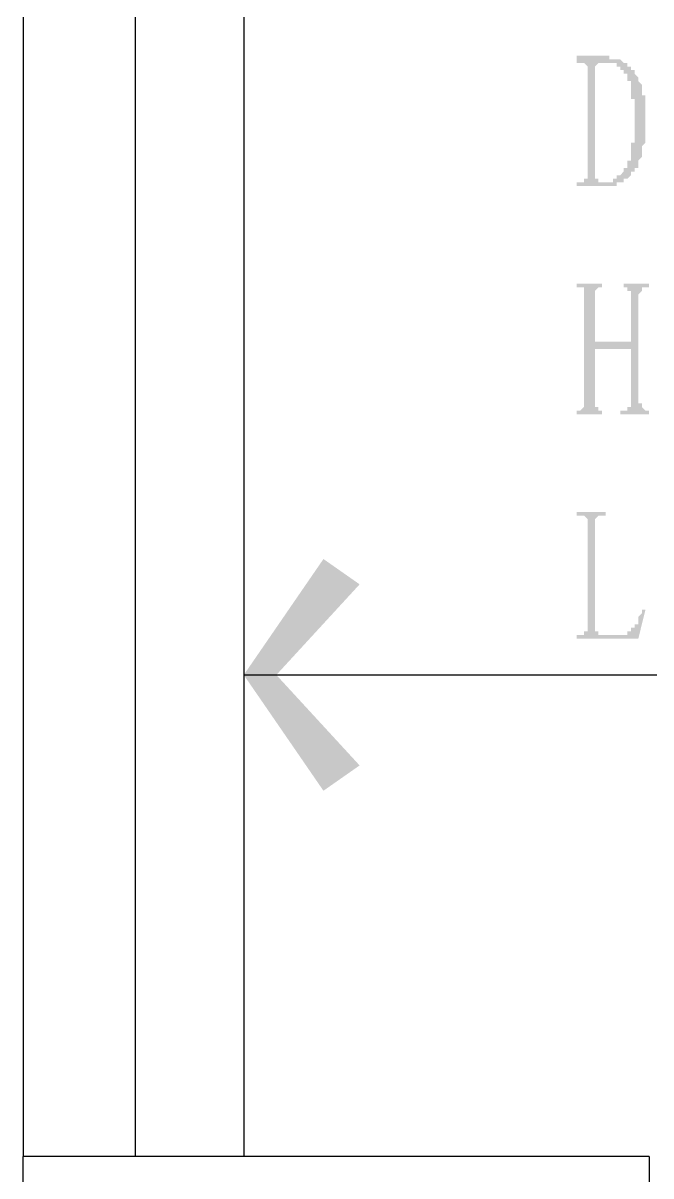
# Model space of a CAD drawing. Header units: inches. Extents: x 11 to 286, y 6 to 196.
# Drawn here: x 65.67 to 73.02, y 60.37 to 73.84 of the extents above; entities that cross this region are included whole.
import ezdxf

# ---------------------------------------------------------------- set-up
doc = ezdxf.new("R2010")
doc.units = ezdxf.units.IN
doc.header["$MEASUREMENT"] = 0
doc.layers.add('PDF_几何图形', color=7, linetype='Continuous')
doc.layers.add('PDF_实体填充', color=7, linetype='Continuous', true_color=0xffffff)

msp = doc.modelspace()

# ---------------------------------------------------------------- hatches: boundary and pattern name
at = {"layer": 'PDF_实体填充', "transparency": 33554559}
h = msp.add_hatch(color=7, dxfattribs=at)
h.paths.add_polyline_path([(72.827, 72.7), (72.827, 72.743), (72.827, 72.743), (72.827, 72.785), (72.827, 72.827), (72.827, 72.827), (72.827, 72.87), (72.827, 72.912), (72.827, 72.912), (72.827, 72.954), (72.785, 72.954), (72.785, 72.997), (72.785, 72.997), (72.785, 73.039), (72.785, 73.039), (72.785, 73.081), (72.785, 73.081), (72.785, 73.124), (72.785, 73.124), (72.785, 73.166), (72.743, 73.166), (72.743, 73.166), (72.743, 73.208), (72.743, 73.208), (72.743, 73.208), (72.743, 73.251), (72.7, 73.251), (72.7, 73.293), (72.7, 73.293), (72.658, 73.293), (72.658, 73.335), (72.658, 73.335), (72.658, 73.335), (72.616, 73.335), (72.616, 73.378), (72.573, 73.378), (72.573, 73.378), (72.573, 73.378), (72.531, 73.378), (72.531, 73.378), (72.489, 73.378), (72.489, 73.378), (72.489, 73.378), (72.446, 73.378), (72.446, 73.378), (72.404, 73.378), (72.404, 73.378), (72.404, 73.378), (72.404, 73.378), (72.362, 73.335), (72.362, 73.335), (72.362, 73.335), (72.362, 72.065), (72.362, 72.023), (72.404, 72.023), (72.404, 71.981), (72.404, 71.981), (72.404, 71.981), (72.446, 71.981), (72.446, 71.981), (72.489, 71.981), (72.489, 71.981), (72.489, 71.981), (72.531, 71.981), (72.531, 71.981), (72.573, 71.981), (72.573, 72.023), (72.573, 72.023), (72.616, 72.023), (72.616, 72.023), (72.616, 72.065), (72.658, 72.065), (72.658, 72.065), (72.658, 72.065), (72.7, 72.108), (72.7, 72.108), (72.7, 72.15), (72.7, 72.15), (72.743, 72.15), (72.743, 72.15), (72.743, 72.192), (72.743, 72.192), (72.743, 72.192), (72.743, 72.235), (72.785, 72.235), (72.785, 72.277), (72.785, 72.277), (72.785, 72.277), (72.785, 72.319), (72.785, 72.319), (72.785, 72.362), (72.785, 72.362), (72.785, 72.404), (72.785, 72.446), (72.827, 72.446), (72.827, 72.489), (72.827, 72.489), (72.827, 72.531), (72.827, 72.573), (72.827, 72.573), (72.827, 72.616), (72.827, 72.658), (72.827, 72.658), (72.827, 72.7), (72.827, 72.7)], flags=0)
h.paths.add_polyline_path([(72.277, 73.335), (72.277, 73.335), (72.235, 73.378), (72.235, 73.378), (72.235, 73.378), (72.235, 73.378), (72.192, 73.378), (72.15, 73.378), (72.15, 73.462), (72.489, 73.462), (72.489, 73.462), (72.531, 73.462), (72.531, 73.462), (72.531, 73.42), (72.573, 73.42), (72.573, 73.42), (72.616, 73.42), (72.616, 73.42), (72.616, 73.42), (72.658, 73.42), (72.658, 73.42), (72.7, 73.378), (72.7, 73.378), (72.7, 73.378), (72.743, 73.378), (72.743, 73.335), (72.743, 73.335), (72.785, 73.335), (72.785, 73.335), (72.785, 73.293), (72.827, 73.293), (72.827, 73.251), (72.827, 73.251), (72.827, 73.251), (72.827, 73.251), (72.87, 73.208), (72.87, 73.208), (72.87, 73.208), (72.87, 73.166), (72.87, 73.166), (72.912, 73.124), (72.912, 73.124), (72.912, 73.124), (72.912, 73.081), (72.912, 73.081), (72.912, 73.039), (72.912, 73.039), (72.912, 72.997), (72.954, 72.997), (72.954, 72.954), (72.954, 72.912), (72.954, 72.912), (72.954, 72.87), (72.954, 72.87), (72.954, 72.827), (72.954, 72.785), (72.954, 72.785), (72.954, 72.743), (72.954, 72.743), (72.954, 72.7), (72.954, 72.7), (72.954, 72.658), (72.954, 72.616), (72.954, 72.616), (72.954, 72.573), (72.954, 72.573), (72.954, 72.531), (72.954, 72.489), (72.954, 72.489), (72.954, 72.446), (72.954, 72.446), (72.912, 72.404), (72.912, 72.404), (72.912, 72.362), (72.912, 72.362), (72.912, 72.319), (72.912, 72.319), (72.912, 72.277), (72.912, 72.277), (72.87, 72.235), (72.87, 72.235), (72.87, 72.192), (72.87, 72.192), (72.87, 72.192), (72.87, 72.15), (72.827, 72.15), (72.827, 72.15), (72.827, 72.108), (72.827, 72.108), (72.827, 72.108), (72.785, 72.108), (72.785, 72.065), (72.785, 72.065), (72.785, 72.065), (72.743, 72.023), (72.743, 72.023), (72.743, 72.023), (72.7, 72.023), (72.7, 71.981), (72.7, 71.981), (72.658, 71.981), (72.658, 71.981), (72.616, 71.981), (72.616, 71.938), (72.616, 71.938), (72.573, 71.938), (72.573, 71.938), (72.531, 71.938), (72.531, 71.938), (72.489, 71.938), (72.489, 71.938), (72.489, 71.938), (72.446, 71.938), (72.15, 71.938), (72.15, 71.981), (72.192, 71.981), (72.235, 71.981), (72.235, 71.981), (72.235, 71.981), (72.235, 72.023), (72.277, 72.023), (72.277, 72.065), (72.277, 73.335), (72.277, 73.335)], flags=0)
for points in [[(72.87, 69.398), (72.912, 69.398), (72.912, 69.356), (72.954, 69.314), (72.997, 69.314), (72.997, 69.271), (72.658, 69.271), (72.658, 69.314), (72.7, 69.314), (72.743, 69.314), (72.743, 69.356), (72.785, 69.356), (72.785, 69.398), (72.785, 70.033), (72.362, 70.033), (72.362, 69.398), (72.362, 69.356), (72.404, 69.356), (72.404, 69.314), (72.446, 69.314), (72.446, 69.271), (72.15, 69.271), (72.15, 69.314), (72.192, 69.314), (72.235, 69.356), (72.235, 69.398), (72.235, 70.668), (72.235, 70.711), (72.235, 70.753), (72.192, 70.753), (72.15, 70.753), (72.15, 70.795), (72.446, 70.795), (72.446, 70.753), (72.404, 70.753), (72.362, 70.711), (72.362, 70.668), (72.362, 70.118), (72.785, 70.118), (72.785, 70.668), (72.785, 70.711), (72.743, 70.711), (72.743, 70.753), (72.7, 70.753), (72.7, 70.795), (72.997, 70.795), (72.997, 70.753), (72.954, 70.753), (72.912, 70.753), (72.912, 70.711), (72.87, 70.668)], [(72.362, 66.774), (72.362, 66.731), (72.404, 66.731), (72.404, 66.689), (72.446, 66.689), (72.616, 66.689), (72.658, 66.689), (72.7, 66.689), (72.743, 66.689), (72.743, 66.731), (72.785, 66.731), (72.785, 66.774), (72.827, 66.774), (72.827, 66.816), (72.87, 66.816), (72.87, 66.858), (72.87, 66.901), (72.912, 66.943), (72.912, 66.985), (72.954, 66.985), (72.87, 66.647), (72.15, 66.647), (72.15, 66.689), (72.192, 66.689), (72.235, 66.689), (72.235, 66.731), (72.277, 66.731), (72.277, 66.774), (72.277, 68.044), (72.235, 68.086), (72.192, 68.086), (72.15, 68.086), (72.15, 68.128), (72.489, 68.128), (72.489, 68.086), (72.446, 68.086), (72.404, 68.086), (72.362, 68.044)]]:
    msp.add_hatch(color=7, dxfattribs=at).paths.add_polyline_path(points, flags=0)
h = msp.add_hatch(color=7, dxfattribs=at)
h.paths.add_polyline_path([(69.61, 67.282), (68.636, 66.223), (69.187, 67.578)], flags=0)
h.paths.add_polyline_path([(68.636, 66.223), (69.187, 67.578), (68.255, 66.223), (68.636, 66.223)], flags=0)
h = msp.add_hatch(color=7, dxfattribs=at)
h.paths.add_polyline_path([(69.61, 65.165), (68.636, 66.223), (69.187, 64.869)], flags=0)
h.paths.add_polyline_path([(68.636, 66.223), (69.187, 64.869), (68.255, 66.223), (68.636, 66.223)], flags=0)

# ---------------------------------------------------------------- linework, layer by layer
at = {"layer": 'PDF_几何图形'}
for p, q in [((65.673, 87.602), (65.673, 60.593)), ((66.985, 87.602), (66.985, 60.593)), ((68.255, 87.602), (68.255, 60.593)), ((68.255, 66.223), (69.822, 66.223)), ((69.822, 66.223), (79.897, 66.223)), ((72.997, 60.593), (65.673, 60.593)), ((65.673, 58.053), (65.673, 60.593)), ((72.997, 60.593), (72.997, 53.735))]:
    msp.add_line(p, q, dxfattribs=at)

doc.saveas('drawing.dxf')
